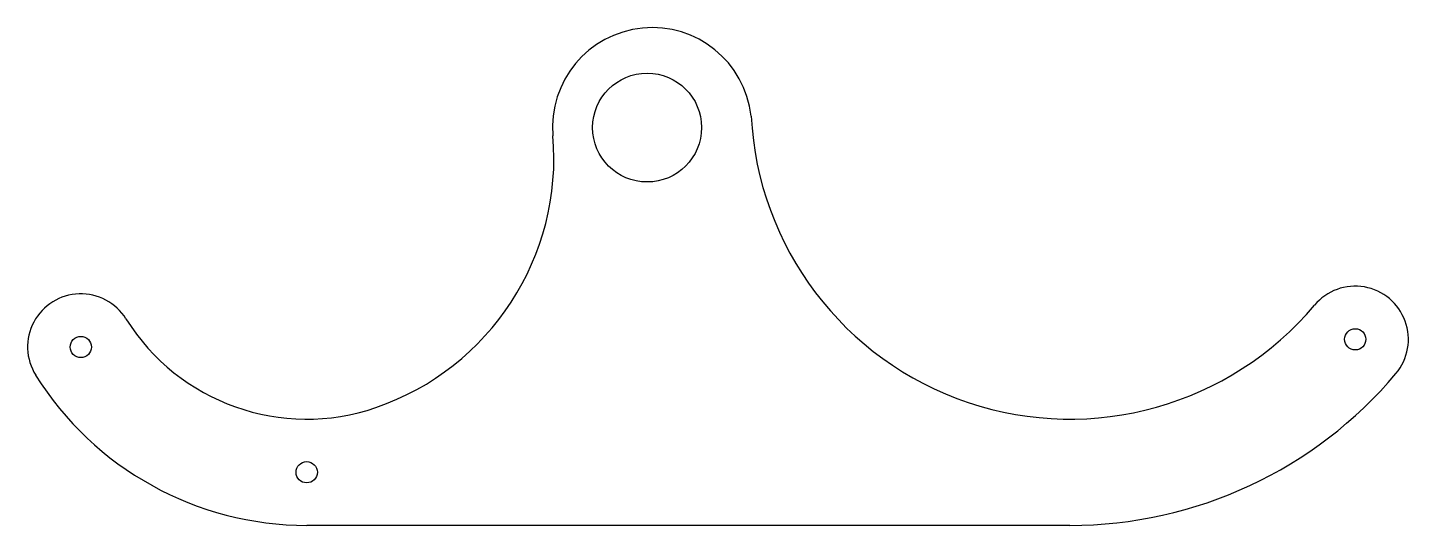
# Model space of a CAD drawing. Header units: millimetres. Extents: x -245 to 80, y -100 to 17.
import ezdxf

# ---------------------------------------------------------------- set-up
doc = ezdxf.new("R2010")
doc.units = ezdxf.units.MM

msp = doc.modelspace()

# ---------------------------------------------------------------- linework, layer by layer
at = {"color": 7, "linetype": 'Continuous', "lineweight": 25}
msp.add_line((0, -100), (-179.36, -100), dxfattribs=at)
for centre, radius in [((-99.36, -6.44), 12.8), ((67.03, -56.24), 2.5), ((-232.44, -58.05), 2.5), ((-179.36, -87.5), 2.5)]:
    msp.add_circle(centre, radius, dxfattribs=at)
for centre, radius, start, end in [((-98.17, -6.34), 23.41, 6.4111, 184.9266), ((0, 0), 75, 182.8487, 320), ((-183.24, -13.67), 61.97, 288.9685, 4.9266), ((67.03, -56.24), 12.5, 320, 140), ((-232.44, -58.05), 12.5, 31.8908, 211.9482), ((-179.36, -24.94), 50.06, 211.9625, 288.9685), ((-179.36, -24.94), 75.06, 211.9482, 270), ((0, 0), 100, 270, 320)]:
    msp.add_arc(centre, radius, start, end, dxfattribs=at)

doc.saveas('drawing.dxf')
